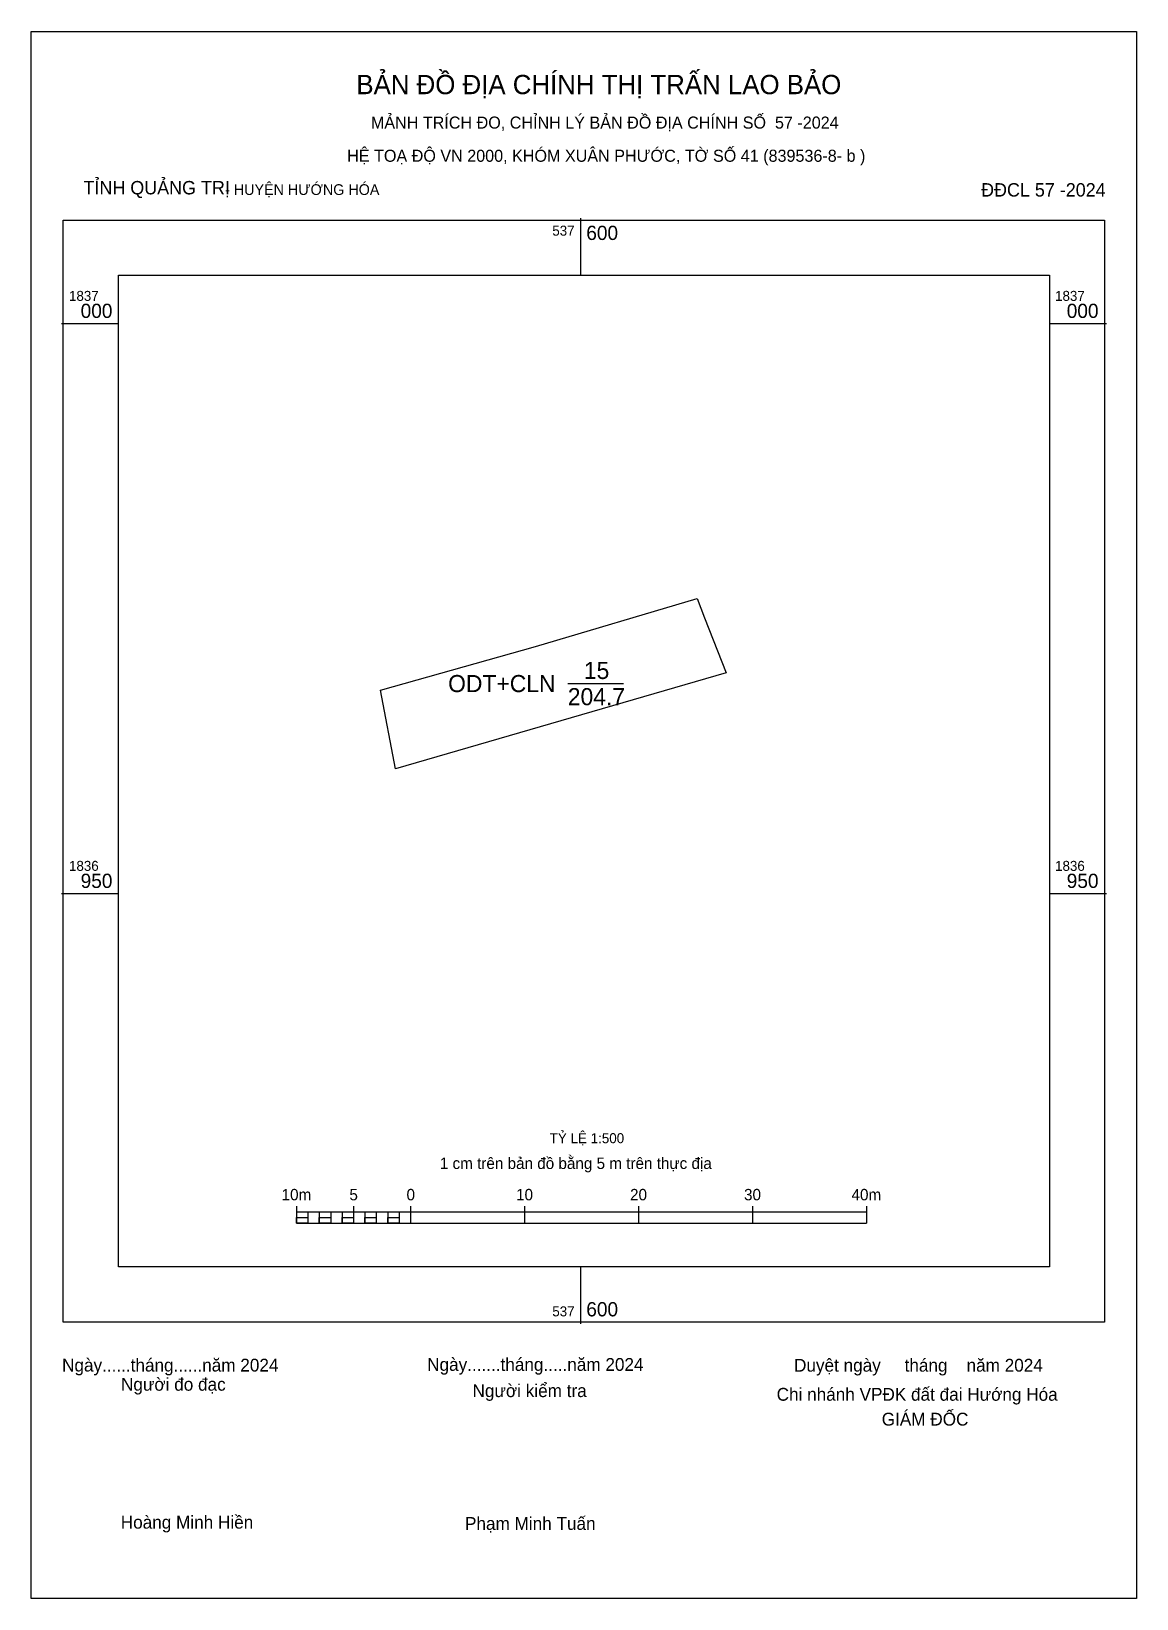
# Model space of a CAD drawing. Extents: x 537552 to 537649, y 1836888 to 1837026.
import ezdxf

# ---------------------------------------------------------------- set-up
doc = ezdxf.new("R2010")
doc.units = 0
for name, color, linetype in [('Level 1', 7, 'Continuous'), ('Level 10', 7, 'Continuous'), ('Level 13', 7, 'Continuous'), ('Level 6', 7, 'Continuous'), ('Level 62', 7, 'Continuous'), ('Level 63', 7, 'Continuous')]:
    doc.layers.add(name, color=color, linetype=linetype)

msp = doc.modelspace()

# ---------------------------------------------------------------- linework, layer by layer
at = {"layer": 'Level 1'}
msp.add_lwpolyline([(537551.81, 1837025.64), (537648.78, 1837025.64), (537648.78, 1836888.16), (537551.81, 1836888.16)], close=True, dxfattribs=at)
at = {"layer": 'Level 10'}
msp.add_lwpolyline([(537610.88, 1836974.21), (537612.76, 1836969.37), (537583.76, 1836960.96), (537582.45, 1836967.84), (537596.05, 1836971.68), (537610.23, 1836975.89)], close=True, dxfattribs=at)
at = {"layer": 'Level 13'}
msp.add_line((537598.88, 1836968.43), (537603.77, 1836968.43), dxfattribs=at)
at = {"layer": 'Level 62'}
msp.add_lwpolyline([(537559.47, 1837004.25), (537641.13, 1837004.25), (537641.13, 1836917.27), (537559.47, 1836917.27)], close=True, dxfattribs=at)
at = {"layer": 'Level 63'}
for p, q in [((537600, 1837009.25), (537600, 1837004.25)), ((537554.47, 1837000), (537559.47, 1837000)), ((537641.13, 1837000), (537646.13, 1837000)), ((537554.47, 1836950), (537559.47, 1836950)), ((537641.13, 1836950), (537646.13, 1836950)), ((537575.08, 1836922.6), (537575.08, 1836921.1)), ((537580.08, 1836922.6), (537580.08, 1836921.1)), ((537585.08, 1836922.6), (537585.08, 1836921.1)), ((537595.08, 1836922.6), (537595.08, 1836921.1)), ((537605.08, 1836922.6), (537605.08, 1836921.1)), ((537615.08, 1836922.6), (537615.08, 1836921.1)), ((537625.08, 1836922.6), (537625.08, 1836921.1)), ((537575.08, 1836922.1), (537625.08, 1836922.1)), ((537575.08, 1836921.1), (537625.08, 1836921.1)), ((537576.08, 1836922.1), (537576.08, 1836921.1)), ((537577.08, 1836922.1), (537577.08, 1836921.1)), ((537578.08, 1836922.1), (537578.08, 1836921.1)), ((537579.08, 1836922.1), (537579.08, 1836921.1)), ((537580.08, 1836922.1), (537580.08, 1836921.1)), ((537581.08, 1836922.1), (537581.08, 1836921.1)), ((537582.08, 1836922.1), (537582.08, 1836921.1)), ((537583.08, 1836922.1), (537583.08, 1836921.1)), ((537584.08, 1836922.1), (537584.08, 1836921.1)), ((537585.08, 1836922.1), (537585.08, 1836921.1)), ((537600, 1836917.27), (537600, 1836912.27))]:
    msp.add_line(p, q, dxfattribs=at)
for points in [[(537554.62, 1837009.09), (537645.97, 1837009.09), (537645.97, 1836912.42), (537554.62, 1836912.42)], [(537575.08, 1836921.6), (537576.08, 1836921.6), (537576.08, 1836921.1), (537575.08, 1836921.1)], [(537575.08, 1836921.6), (537576.08, 1836921.6), (537576.08, 1836921.1), (537575.08, 1836921.1)], [(537577.08, 1836921.6), (537578.08, 1836921.6), (537578.08, 1836921.1), (537577.08, 1836921.1)], [(537579.08, 1836921.6), (537580.08, 1836921.6), (537580.08, 1836921.1), (537579.08, 1836921.1)], [(537581.08, 1836921.6), (537582.08, 1836921.6), (537582.08, 1836921.1), (537581.08, 1836921.1)], [(537583.08, 1836921.6), (537584.08, 1836921.6), (537584.08, 1836921.1), (537583.08, 1836921.1)]]:
    msp.add_lwpolyline(points, close=True, dxfattribs=at)

# ---------------------------------------------------------------- texts
at = {"layer": 'Level 1'}
for s, height, p in [('BẢN ĐỒ ĐỊA CHÍNH THỊ TRẤN LAO BẢO', 1.694, (537580.33, 1837020.13)), (' MẢNH TRÍCH ĐO, CHỈNH LÝ BẢN ĐỒ ĐỊA CHÍNH SỐ  57 -2024', 1.058, (537581.21, 1837017.11)), ('TỈNH QUẢNG TRỊ', 1.176, (537556.39, 1837011.34)), (' - HUYỆN HƯỚNG HÓA', 0.9405, (537568.46, 1837011.29)), (' ĐĐCL 57 -2024', 1.176, (537634.7, 1837011.15)), ('Ngày......tháng......năm 2024', 1.125, (537554.51, 1836908.08)), ('Ngày.......tháng.....năm 2024', 1.125, (537586.54, 1836908.14)), ('  Duyệt ngày     tháng    năm 2024', 1.125, (537617.89, 1836908.07)), ('Người đo đạc', 1.125, (537559.68, 1836906.4)), ('Người kiểm tra', 1.125, (537590.52, 1836905.84)), ('Chi nhánh VPĐK đất đai Hướng Hóa', 1.125, (537617.2, 1836905.52)), ('GIÁM ĐỐC', 1.125, (537626.42, 1836903.34)), ('Hoàng Minh Hiền', 1.125, (537559.66, 1836894.3)), ('Phạm Minh Tuấn', 1.125, (537589.86, 1836894.19))]:
    msp.add_text(s, height=height, dxfattribs=at).set_placement(p)
at = {"layer": 'Level 13'}
for s, p in [('ODT+CLN', (537588.38, 1836967.68)), ('15', (537600.29, 1836968.83)), ('204.7', (537598.88, 1836966.53))]:
    msp.add_text(s, height=1.5, dxfattribs=at).set_placement(p)
at = {"layer": 'Level 6'}
for s, height, p in [(' HỆ TOẠ ĐỘ VN 2000, KHÓM XUÂN PHƯỚC, TỜ SỐ 41 (839536-8- b )', 1.058, (537579.13, 1837014.2)), ('TỶ LỆ 1:500', 0.879, (537597.29, 1836928.11))]:
    msp.add_text(s, height=height, dxfattribs=at).set_placement(p)
at = {"layer": 'Level 63'}
for s, height, p in [('537', 0.875, (537597.52, 1837007.72)), ('600', 1.25, (537600.5, 1837007.34)), ('1837', 0.875, (537555.12, 1837002)), ('1837', 0.875, (537641.63, 1837002)), ('000', 1.25, (537556.14, 1837000.5)), ('000', 1.25, (537642.65, 1837000.5)), ('1836', 0.875, (537555.12, 1836952)), ('1836', 0.875, (537641.63, 1836952)), ('950', 1.25, (537556.14, 1836950.5)), ('950', 1.25, (537642.65, 1836950.5)), ('1 cm trên bản đồ bằng 5 m trên thực địa', 1, (537587.65, 1836925.85)), ('10m', 1, (537573.77, 1836923.1)), ('5', 1, (537579.72, 1836923.1)), ('0', 1, (537584.73, 1836923.1)), ('10', 1, (537594.34, 1836923.1)), ('20', 1, (537604.34, 1836923.1)), ('30', 1, (537614.34, 1836923.1)), ('40m', 1, (537623.77, 1836923.1)), ('600', 1.25, (537600.5, 1836912.92)), ('537', 0.875, (537597.52, 1836912.92))]:
    msp.add_text(s, height=height, dxfattribs=at).set_placement(p)

doc.saveas('drawing.dxf')
